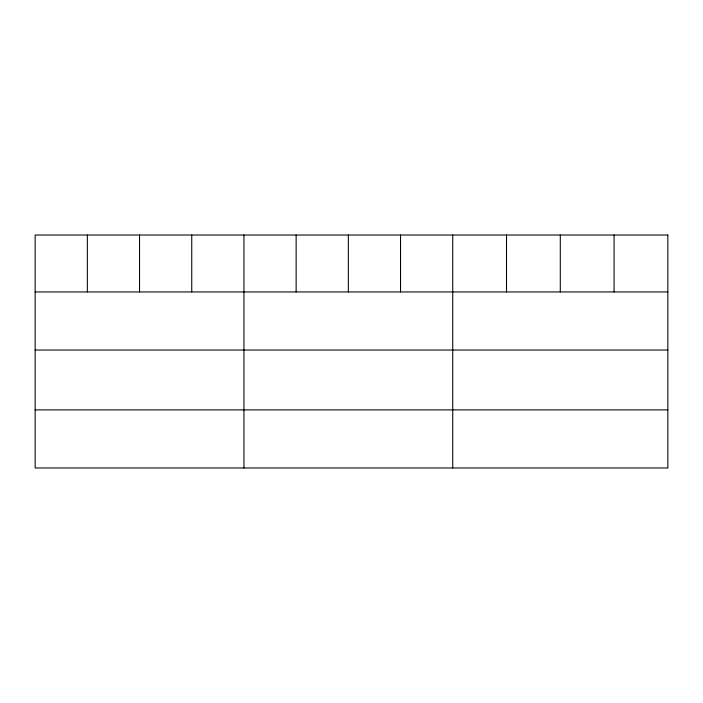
<?xml version="1.0" encoding="UTF-8"?>
<svg xmlns="http://www.w3.org/2000/svg" width="703" height="703" viewBox="0 0 703 703"><rect width="100%" height="100%" fill="white"/><g stroke="black" fill="none" stroke-linecap="round" stroke-linejoin="round"><path stroke-width="1.05" d="M35.15 291.947L667.85 291.947M35.15 350.032L667.85 350.032M35.15 409.884L667.85 409.884M614.071 235.022L614.071 291.947M560.291 235.022L560.291 291.947M506.512 235.022L506.512 291.947M452.732 235.022L452.732 467.978M400.534 235.022L400.534 291.947M348.337 235.022L348.337 291.947M296.139 235.022L296.139 291.947M243.941 235.022L243.941 467.978M191.743 235.022L191.743 291.947M139.546 235.022L139.546 291.947M87.348 235.022L87.348 291.947M667.85 235.022L35.15 235.022L35.15 467.978L667.85 467.978L667.85 235.022"/></g></svg>
